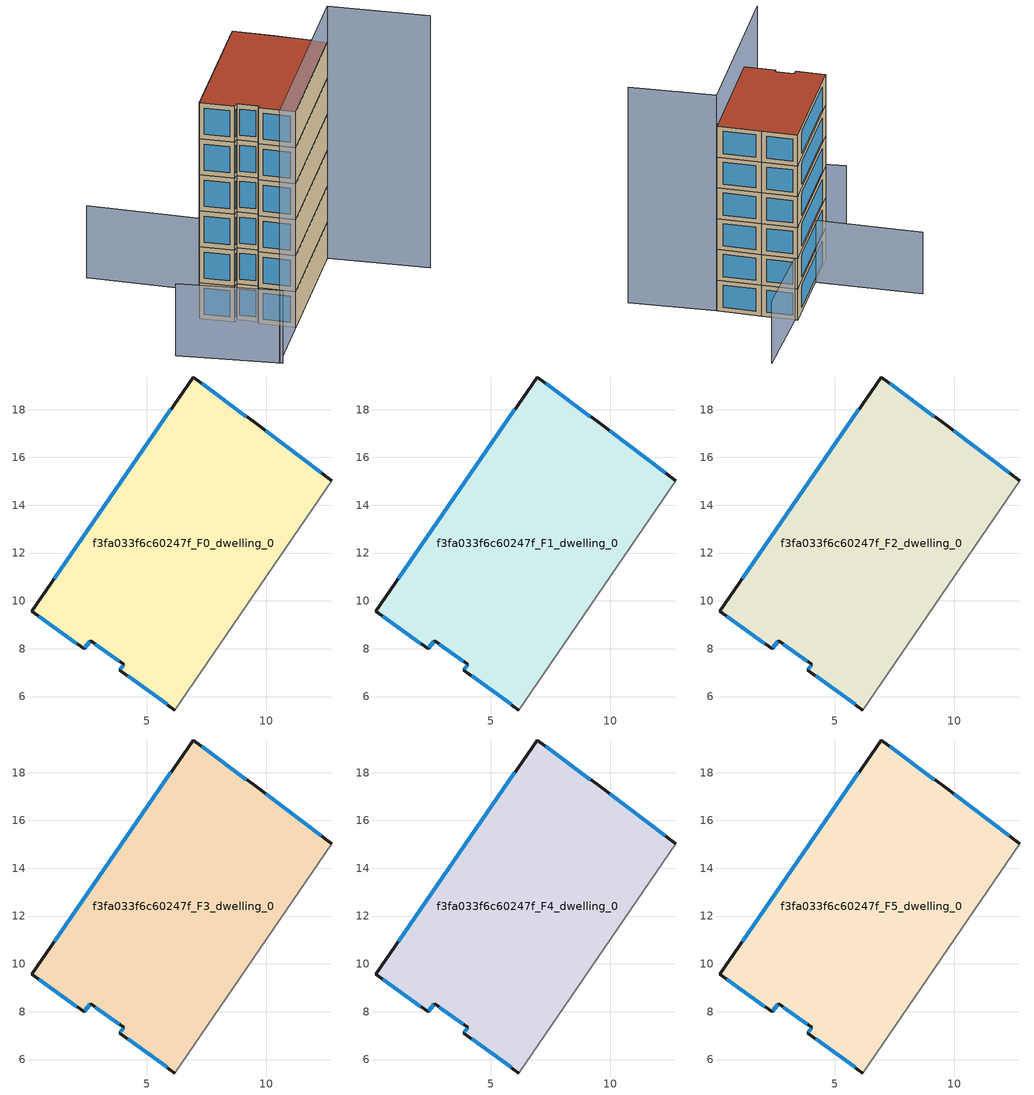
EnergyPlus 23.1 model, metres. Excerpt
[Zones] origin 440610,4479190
f3fa033f6c60247f_F0_dwelling_0
 floor ground (EU_floor_Construction): 9.53,17.45 12.74,15.03 6.18,5.44 3.88,7.11 4.04,7.34 2.65,8.33 2.38,8 0.18,9.57 6.93,19.36 z0
 wall outside (EU_wall_Construction): 12.74,15.03 9.53,17.45 6.93,19.36 0.18,9.57 2.38,8 2.65,8.33 4.04,7.34 3.88,7.11 6.18,5.44 z0:3
 wall adiabatic (EU_wall_Construction): 6.18,5.44 12.74,15.03 z0:3
 window (EU_Window_Construction): 2.41,8.04 2.61,8.28 / 0.49,9.35 2.07,8.22 / 6,18 1.12,10.93 / 9.17,17.71 7.29,19.1 / 12.3,15.37 9.98,17.11 / 4.2,6.88 5.86,5.67 / 4.02,7.31 3.9,7.14 / 2.84,8.19 3.85,7.48 z0.42:2.58
f3fa033f6c60247f_F1_dwelling_0
 floor to f3fa033f6c60247f_F0_dwelling_0 (EU_floor_Construction): 9.53,17.45 12.74,15.03 6.18,5.44 3.88,7.11 4.04,7.34 2.65,8.33 2.38,8 0.18,9.57 6.93,19.36 z3
 wall outside (EU_wall_Construction): 12.74,15.03 9.53,17.45 6.93,19.36 0.18,9.57 2.38,8 2.65,8.33 4.04,7.34 3.88,7.11 6.18,5.44 z3:6
 wall adiabatic (EU_wall_Construction): 6.18,5.44 12.74,15.03 z3:6
 window (EU_Window_Construction): 2.41,8.04 2.61,8.28 / 0.49,9.35 2.07,8.22 / 6,18 1.12,10.93 / 9.17,17.71 7.29,19.1 / 12.3,15.37 9.98,17.11 / 4.2,6.88 5.86,5.67 / 4.02,7.31 3.9,7.14 / 2.84,8.19 3.85,7.48 z3.42:5.58
f3fa033f6c60247f_F2_dwelling_0
 floor to f3fa033f6c60247f_F1_dwelling_0 (EU_floor_Construction): 9.53,17.45 12.74,15.03 6.18,5.44 3.88,7.11 4.04,7.34 2.65,8.33 2.38,8 0.18,9.57 6.93,19.36 z6
 wall outside (EU_wall_Construction): 12.74,15.03 9.53,17.45 6.93,19.36 0.18,9.57 2.38,8 2.65,8.33 4.04,7.34 3.88,7.11 6.18,5.44 z6:9
 wall adiabatic (EU_wall_Construction): 6.18,5.44 12.74,15.03 z6:9
 window (EU_Window_Construction): 2.41,8.04 2.61,8.28 / 0.49,9.35 2.07,8.22 / 6,18 1.12,10.93 / 9.17,17.71 7.29,19.1 / 12.3,15.37 9.98,17.11 / 4.2,6.88 5.86,5.67 / 4.02,7.31 3.9,7.14 / 2.84,8.19 3.85,7.48 z6.42:8.58
f3fa033f6c60247f_F3_dwelling_0
 floor to f3fa033f6c60247f_F2_dwelling_0 (EU_floor_Construction): 9.53,17.45 12.74,15.03 6.18,5.44 3.88,7.11 4.04,7.34 2.65,8.33 2.38,8 0.18,9.57 6.93,19.36 z9
 wall outside (EU_wall_Construction): 12.74,15.03 9.53,17.45 6.93,19.36 0.18,9.57 2.38,8 2.65,8.33 4.04,7.34 3.88,7.11 6.18,5.44 z9:12
 wall adiabatic (EU_wall_Construction): 6.18,5.44 12.74,15.03 z9:12
 window (EU_Window_Construction): 2.41,8.04 2.61,8.28 / 0.49,9.35 2.07,8.22 / 6,18 1.12,10.93 / 9.17,17.71 7.29,19.1 / 12.3,15.37 9.98,17.11 / 4.2,6.88 5.86,5.67 / 4.02,7.31 3.9,7.14 / 2.84,8.19 3.85,7.48 z9.42:11.58
f3fa033f6c60247f_F4_dwelling_0
 floor to f3fa033f6c60247f_F3_dwelling_0 (EU_floor_Construction): 9.53,17.45 12.74,15.03 6.18,5.44 3.88,7.11 4.04,7.34 2.65,8.33 2.38,8 0.18,9.57 6.93,19.36 z12
 wall outside (EU_wall_Construction): 12.74,15.03 9.53,17.45 6.93,19.36 0.18,9.57 2.38,8 2.65,8.33 4.04,7.34 3.88,7.11 6.18,5.44 z12:15
 wall adiabatic (EU_wall_Construction): 6.18,5.44 12.74,15.03 z12:15
 window (EU_Window_Construction): 2.41,8.04 2.61,8.28 / 0.49,9.35 2.07,8.22 / 6,18 1.12,10.93 / 9.17,17.71 7.29,19.1 / 12.3,15.37 9.98,17.11 / 4.2,6.88 5.86,5.67 / 4.02,7.31 3.9,7.14 / 2.84,8.19 3.85,7.48 z12.42:14.58
f3fa033f6c60247f_F5_dwelling_0
 floor to f3fa033f6c60247f_F4_dwelling_0 (EU_floor_Construction): 9.53,17.45 12.74,15.03 6.18,5.44 3.88,7.11 4.04,7.34 2.65,8.33 2.38,8 0.18,9.57 6.93,19.36 z15
 wall outside (EU_wall_Construction): 12.74,15.03 9.53,17.45 6.93,19.36 0.18,9.57 2.38,8 2.65,8.33 4.04,7.34 3.88,7.11 6.18,5.44 z15:18
 wall adiabatic (EU_wall_Construction): 6.18,5.44 12.74,15.03 z15:18
 window (EU_Window_Construction): 2.41,8.04 2.61,8.28 / 0.49,9.35 2.07,8.22 / 6,18 1.12,10.93 / 9.17,17.71 7.29,19.1 / 12.3,15.37 9.98,17.11 / 4.2,6.88 5.86,5.67 / 4.02,7.31 3.9,7.14 / 2.84,8.19 3.85,7.48 z15.42:17.58
 roof outside (EU_roof_Construction): 6.18,5.44 12.74,15.03 9.53,17.45 6.93,19.36 0.18,9.57 2.38,8 2.65,8.33 4.04,7.34 3.88,7.11 z18
shading: -3.8,4.64 3.09,0.5 / 12.2,26.05 2.72,13.25 / 2.72,13.25 -4.97,18.94 z0:6; 2.88,0.62 12.74,15.03 / 12.74,15.03 19.21,10.6 z0:21
[Building]
EU S2 Campaign: North Axis=0; Terrain=City; Solar Distribution=FullExterior
[Site:Location]
Madrid: Latitude=40.5; Longitude=-3.5; Time Zone=1; Elevation=609
[SizingPeriod:WeatherFileDays]
AnnualSizingPeriod: Begin Month=1; Begin Day of Month=1; End Month=12; End Day of Month=31; Day of Week for Start Day=Monday; Use Weather File Daylight Saving Period=No; Use Weather File Rain and Snow Indicators=No
[MATERIAL]
EU_InternalMass_Material: Roughness=MediumRough; Thickness=0.1; Conductivity=1; Density=1800; Specific Heat=900; Thermal Absorptance=0.9; Solar Absorptance=0.7; Visible Absorptance=0.7
[MATERIAL:NOMASS] Roughness=MediumRough; Thermal Absorptance=0.9; Solar Absorptance=0.7; Visible Absorptance=0.7
Name | Thermal Resistance
EU_wall_NoMass | 1.60022
EU_roof_NoMass | 1.57597
EU_floor_NoMass | 0.470652
[WINDOWMATERIAL:SIMPLEGLAZINGSYSTEM]
EU_Window_SimpleGlazing: UFactor=3.28802; Solar Heat Gain Coefficient=0.85; Visible Transmittance=0.85
[CONSTRUCTION]
EU_wall_Construction: EU_wall_NoMass
EU_roof_Construction: EU_roof_NoMass
EU_floor_Construction: EU_floor_NoMass
EU_InternalMass_Construction: EU_InternalMass_Material
EU_Window_Construction: EU_Window_SimpleGlazing
[ZONE] Type=1; Multiplier=1; Ceiling Height=autocalculate; Floor Area=autocalculate; Part of Total Floor Area=Yes
Name | Volume
f3fa033f6c60247f_F0_dwelling_0; f3fa033f6c60247f_F1_dwelling_0; f3fa033f6c60247f_F2_dwelling_0; f3fa033f6c60247f_F3_dwelling_0; f3fa033f6c60247f_F4_dwelling_0 | 254.314
f3fa033f6c60247f_F5_dwelling_0 | 508.629
[INTERNALMASS] Construction=EU_InternalMass_Construction; Surface Area=84.7716
Name | Zone or ZoneList
f3fa033f6c60247f_F0_dwelling_0_EU_InternalMass | f3fa033f6c60247f_F0_dwelling_0
f3fa033f6c60247f_F1_dwelling_0_EU_InternalMass | f3fa033f6c60247f_F1_dwelling_0
f3fa033f6c60247f_F2_dwelling_0_EU_InternalMass | f3fa033f6c60247f_F2_dwelling_0
f3fa033f6c60247f_F3_dwelling_0_EU_InternalMass | f3fa033f6c60247f_F3_dwelling_0
f3fa033f6c60247f_F4_dwelling_0_EU_InternalMass | f3fa033f6c60247f_F4_dwelling_0
f3fa033f6c60247f_F5_dwelling_0_EU_InternalMass | f3fa033f6c60247f_F5_dwelling_0
[OTHEREQUIPMENT] Fuel Type=Electricity; Design Level Calculation Method=Watts/Area; Power per Zone Floor Area=1; Fraction Latent=0; Fraction Radiant=0; Fraction Lost=0; Carbon Dioxide Generation Rate=0; EndUse Subcategory=EU_Step8_InternalGains
Name | Zone or ZoneList or Space or SpaceList | Schedule
EU_Step8_InternalGain_f3fa033f6c60247f_F0_dwelling_0_f000 | f3fa033f6c60247f_F0_dwelling_0 | EU_Step8_GainSchedule_f3fa033f6c60247f_F0_dwelling_0_f000
EU_Step8_InternalGain_f3fa033f6c60247f_F1_dwelling_0_f000 | f3fa033f6c60247f_F1_dwelling_0 | EU_Step8_GainSchedule_f3fa033f6c60247f_F1_dwelling_0_f000
EU_Step8_InternalGain_f3fa033f6c60247f_F2_dwelling_0_f000 | f3fa033f6c60247f_F2_dwelling_0 | EU_Step8_GainSchedule_f3fa033f6c60247f_F2_dwelling_0_f000
EU_Step8_InternalGain_f3fa033f6c60247f_F3_dwelling_0_f000 | f3fa033f6c60247f_F3_dwelling_0 | EU_Step8_GainSchedule_f3fa033f6c60247f_F3_dwelling_0_f000
EU_Step8_InternalGain_f3fa033f6c60247f_F4_dwelling_0_f000 | f3fa033f6c60247f_F4_dwelling_0 | EU_Step8_GainSchedule_f3fa033f6c60247f_F4_dwelling_0_f000
EU_Step8_InternalGain_f3fa033f6c60247f_F5_dwelling_0_f000 | f3fa033f6c60247f_F5_dwelling_0 | EU_Step8_GainSchedule_f3fa033f6c60247f_F5_dwelling_0_f000
[ZONEVENTILATION:DESIGNFLOWRATE] Schedule=EU_AlwaysOn; Design Flow Rate Calculation Method=AirChanges/Hour; Air Changes per Hour=0.480704; Ventilation Type=Natural; Fan Pressure Rise=0; Fan Total Efficiency=1; Constant Term Coefficient=1; Temperature Term Coefficient=0; Velocity Term Coefficient=0; Velocity Squared Term Coefficient=0; Minimum Indoor Temperature=-100; Maximum Indoor Temperature=100; Delta Temperature=-100; Minimum Outdoor Temperature=-100; Maximum Outdoor Temperature=100; Maximum Wind Speed=40
Name | Zone or ZoneList or Space or SpaceList
EU_ConstantAir_f3fa033f6c60247f_F0_dwelling_0 | f3fa033f6c60247f_F0_dwelling_0
EU_ConstantAir_f3fa033f6c60247f_F1_dwelling_0 | f3fa033f6c60247f_F1_dwelling_0
EU_ConstantAir_f3fa033f6c60247f_F2_dwelling_0 | f3fa033f6c60247f_F2_dwelling_0
EU_ConstantAir_f3fa033f6c60247f_F3_dwelling_0 | f3fa033f6c60247f_F3_dwelling_0
EU_ConstantAir_f3fa033f6c60247f_F4_dwelling_0 | f3fa033f6c60247f_F4_dwelling_0
EU_ConstantAir_f3fa033f6c60247f_F5_dwelling_0 | f3fa033f6c60247f_F5_dwelling_0
[HVACTEMPLATE:THERMOSTAT] Constant Heating Setpoint=20; Constant Cooling Setpoint=50
EU_HeatOnly_f3fa033f6c60247f_F0_dwelling_0; EU_HeatOnly_f3fa033f6c60247f_F1_dwelling_0; EU_HeatOnly_f3fa033f6c60247f_F2_dwelling_0; EU_HeatOnly_f3fa033f6c60247f_F3_dwelling_0; EU_HeatOnly_f3fa033f6c60247f_F4_dwelling_0; EU_HeatOnly_f3fa033f6c60247f_F5_dwelling_0
[HVACTEMPLATE:ZONE:IDEALLOADSAIRSYSTEM] System Availability Schedule=EU_AlwaysOn; Maximum Heating Supply Air Temperature=50; Minimum Cooling Supply Air Temperature=13; Maximum Heating Supply Air Humidity Ratio=0.0156; Minimum Cooling Supply Air Humidity Ratio=0.0077; Heating Limit=NoLimit; Cooling Limit=NoLimit; Heating Availability Schedule=EU_AlwaysOn; Cooling Availability Schedule=EU_CoolingOff; Dehumidification Control Type=ConstantSensibleHeatRatio; Cooling Sensible Heat Ratio=0.7; Dehumidification Setpoint=60; Humidification Control Type=None; Humidification Setpoint=30; Outdoor Air Method=None; Outdoor Air Flow Rate per Person=0.00944; Outdoor Air Flow Rate per Zone Floor Area=0; Outdoor Air Flow Rate per Zone=0; Demand Controlled Ventilation Type=None; Outdoor Air Economizer Type=NoEconomizer; Heat Recovery Type=None; Sensible Heat Recovery Effectiveness=0.7; Latent Heat Recovery Effectiveness=0.65
Name | Template Thermostat
f3fa033f6c60247f_F0_dwelling_0 | EU_HeatOnly_f3fa033f6c60247f_F0_dwelling_0
f3fa033f6c60247f_F1_dwelling_0 | EU_HeatOnly_f3fa033f6c60247f_F1_dwelling_0
f3fa033f6c60247f_F2_dwelling_0 | EU_HeatOnly_f3fa033f6c60247f_F2_dwelling_0
f3fa033f6c60247f_F3_dwelling_0 | EU_HeatOnly_f3fa033f6c60247f_F3_dwelling_0
f3fa033f6c60247f_F4_dwelling_0 | EU_HeatOnly_f3fa033f6c60247f_F4_dwelling_0
f3fa033f6c60247f_F5_dwelling_0 | EU_HeatOnly_f3fa033f6c60247f_F5_dwelling_0
[SIZING:ZONE] Zone Cooling Design Supply Air Temperature Input Method=SupplyAirTemperature; Zone Cooling Design Supply Air Temperature=13; Zone Heating Design Supply Air Temperature Input Method=SupplyAirTemperature; Zone Heating Design Supply Air Temperature=50; Zone Cooling Design Supply Air Humidity Ratio=0.008; Zone Heating Design Supply Air Humidity Ratio=0.008; Cooling Design Air Flow Method=DesignDay; Cooling Design Air Flow Rate=0; Cooling Minimum Air Flow per Zone Floor Area=0.000762; Cooling Minimum Air Flow=0; Cooling Minimum Air Flow Fraction=0.2; Heating Design Air Flow Method=DesignDay; Heating Design Air Flow Rate=0; Heating Maximum Air Flow per Zone Floor Area=0.002032; Heating Maximum Air Flow=0.141576; Heating Maximum Air Flow Fraction=0.3; Account for Dedicated Outdoor Air System=No; Dedicated Outdoor Air System Control Strategy=NeutralSupplyAir; Dedicated Outdoor Air Low Setpoint Temperature for Design=autosize; Dedicated Outdoor Air High Setpoint Temperature for Design=autosize; Zone Load Sizing Method=Sensible Load Only No Latent Load; Zone Latent Cooling Design Supply Air Humidity Ratio Input Method=HumidityRatioDifference; Zone Cooling Design Supply Air Humidity Ratio Difference=0.005; Zone Latent Heating Design Supply Air Humidity Ratio Input Method=HumidityRatioDifference; Zone Humidification Design Supply Air Humidity Ratio Difference=0.005
f3fa033f6c60247f_F0_dwelling_0; f3fa033f6c60247f_F1_dwelling_0; f3fa033f6c60247f_F2_dwelling_0; f3fa033f6c60247f_F3_dwelling_0; f3fa033f6c60247f_F4_dwelling_0; f3fa033f6c60247f_F5_dwelling_0
[SCHEDULE:CONSTANT]
Name | Hourly Value
EU_AlwaysOn | 1
EU_CoolingOff | 0
[SCHEDULE:FILE] Column Number=1; Rows to Skip at Top=0; Number of Hours of Data=8760; Column Separator=Comma; Interpolate to Timestep=No; Minutes per Item=60; Adjust Schedule for Daylight Savings=Yes
Name | File
EU_Step8_GainSchedule_f3fa033f6c60247f_F0_dwelling_0_f000 | ../../schedules/f3fa033f6c60247f/f3fa033f6c60247f_F0_dwelling_0_f000_gain.csv
EU_Step8_GainSchedule_f3fa033f6c60247f_F1_dwelling_0_f000 | ../../schedules/f3fa033f6c60247f/f3fa033f6c60247f_F1_dwelling_0_f000_gain.csv
EU_Step8_GainSchedule_f3fa033f6c60247f_F2_dwelling_0_f000 | ../../schedules/f3fa033f6c60247f/f3fa033f6c60247f_F2_dwelling_0_f000_gain.csv
EU_Step8_GainSchedule_f3fa033f6c60247f_F3_dwelling_0_f000 | ../../schedules/f3fa033f6c60247f/f3fa033f6c60247f_F3_dwelling_0_f000_gain.csv
EU_Step8_GainSchedule_f3fa033f6c60247f_F4_dwelling_0_f000 | ../../schedules/f3fa033f6c60247f/f3fa033f6c60247f_F4_dwelling_0_f000_gain.csv
EU_Step8_GainSchedule_f3fa033f6c60247f_F5_dwelling_0_f000 | ../../schedules/f3fa033f6c60247f/f3fa033f6c60247f_F5_dwelling_0_f000_gain.csv
